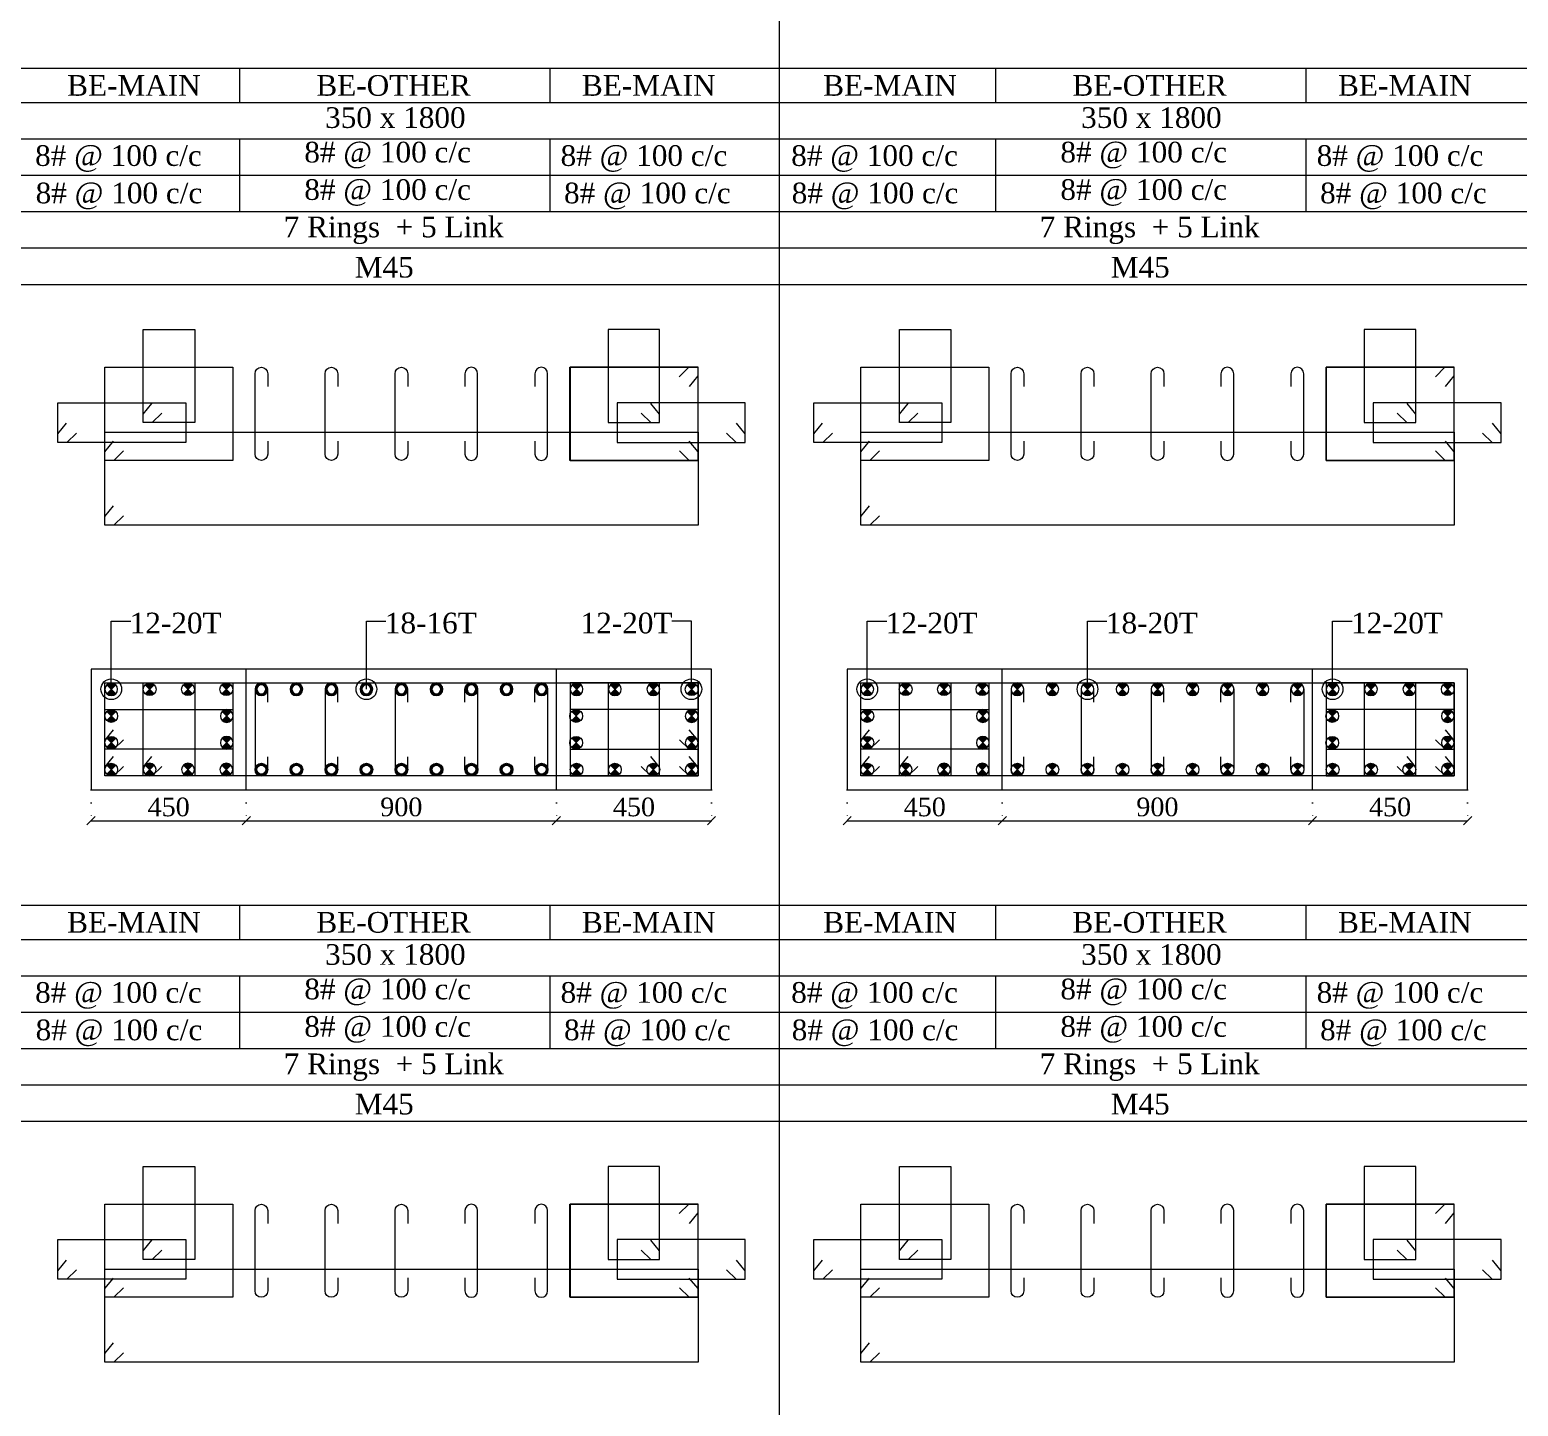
# Model space of a CAD drawing. Header units: millimetres. Extents: x 303 to 27724, y 300 to 68956.
# Drawn here: x 16775 to 21094, y 21996 to 25990 of the extents above; entities that cross this region are included whole.
import ezdxf

# ---------------------------------------------------------------- set-up
doc = ezdxf.new("R2010")
doc.units = ezdxf.units.MM
doc.linetypes.add('( Hidden )', pattern=[0.375, 0.25, -0.125])
doc.linetypes.add('DOT2', pattern=[0.125, 0, -0.125])
doc.layers.get('Defpoints').update_dxf_attribs({"lineweight": 0})
for name, color, linetype, lineweight in [('S-COL. STEEL DIA', 1, 'Continuous', 9), ('S-DIM FOOTING', 7, 'Continuous', 0), ('S-SECTION', 5, 'Continuous', 0), ('S-SECTION MARK', 7, 'Continuous', 0), ('S-SHEET', 7, 'Continuous', 0), ('S-STEEL', 1, 'Continuous', 9), ('S-STEEL-1', 1, 'Continuous', 0), ('S-STEEL-1 C.S.', 106, 'Continuous', 0), ('S-TEXT', 7, 'Continuous', 0)]:
    doc.layers.add(name, color=color, linetype=linetype, lineweight=lineweight)
doc.styles.add('AR', font='ARIALUNI.TTF', dxfattribs={"width": 0.8})
doc.styles.add('S-ROMANS', font='times.ttf')
doc.styles.add('TEXT', font='times.ttf')
doc.dimstyles.new('100', dxfattribs={"dimtxt": 180, "dimasz": 80, "dimexe": 0.18, "dimexo": 0.0625, "dimgap": 1, "dimtad": 1, "dimdec": 0, "dimzin": 0, "dimdsep": 46, "dimtxsty": 'AR', "dimblk": 'DOT', "dimcen": 0.09, "dimse1": 1, "dimse2": 1, "dimclrd": 50, "dimclrt": 256, "dimadec": 0, "dimazin": 0, "dimtfac": 1, "dimtdec": 0, "dimtix": 1, "dimtofl": 0, "dimtmove": 2, "dimatfit": 0, "dimfxl": 1, "dimtolj": 1, "dimtzin": 0, "dimlwd": -1, "dimarcsym": 0})
doc.dimstyles.new('SETU', dxfattribs={"dimtxt": 230, "dimasz": 0.2, "dimexe": 0.1, "dimexo": 0.1, "dimgap": 0.05, "dimtad": 1, "dimdec": 0, "dimzin": 0, "dimdsep": 46, "dimtxsty": 'TEXT', "dimblk": 'OBLIQUE', "dimcen": 0.09, "dimdle": 0.1, "dimclrd": 4, "dimclre": 256, "dimclrt": 256, "dimadec": 1, "dimazin": 0, "dimtfac": 1, "dimtdec": 0, "dimtix": 1, "dimtofl": 0, "dimtmove": 2, "dimatfit": 0, "dimfxl": 1, "dimtolj": 1, "dimtzin": 0, "dimlwd": -1, "dimlwe": -1, "dimarcsym": 1})

# ---------------------------------------------------------------- blocks, each defined once
blk = doc.blocks.new('*U18')
at = {"layer": 'S-COL. STEEL DIA'}
h = blk.add_hatch(color=256, dxfattribs=at)
h.dxf.hatch_style = 1
h.paths.add_polyline_path([(0, 0), (0, -18.5, 0.198912), (13, -13)])
h.paths.add_polyline_path([(0, 0), (-13, -13, 0.198912), (0, -18.5)])
h.paths.add_polyline_path([(0, 18.5, 0.198912), (-13, 13), (0, 0)])
h.paths.add_polyline_path([(13, 13, 0.198912), (0, 18.5), (0, 0)])
at = {"layer": 'S-COL. STEEL DIA', "lineweight": 5}
for p, q in [((-13, 13), (13, -13)), ((13, 13), (-13, -13))]:
    blk.add_line(p, q, dxfattribs=at)
blk.add_circle((0, 0), 18.5, dxfattribs=at)
blk = doc.blocks.new('_Oblique')
at = {"color": 0, "linetype": 'ByBlock', "lineweight": -2}
blk.add_line((-0.5, -0.5), (0.5, 0.5), dxfattribs=at)
blk = doc.blocks.new('*D1845')
at = {"layer": 'Defpoints', "color": 0}
for p in [(16953.2, 23784.9), (17403.2, 23784.9), (17403.2, 23695)]:
    blk.add_point(p, dxfattribs=at)
at = {"layer": 'S-DIM FOOTING', "linetype": 'DOT2', "ltscale": 300}
for p, q in [((16953.2, 23784.8), (16953.2, 23694.9)), ((17403.2, 23784.8), (17403.2, 23694.9))]:
    blk.add_line(p, q, dxfattribs=at)
at = {"layer": 'S-DIM FOOTING', "ltscale": 300}
blk.add_line((16953.1, 23695), (17403.3, 23695), dxfattribs=at)
at = {"layer": 'S-DIM FOOTING', "linetype": 'ByBlock', "xscale": 24, "yscale": 24, "zscale": 24, "rotation": 180}
blk.add_blockref('_Oblique', (16953.2, 23695), dxfattribs=at)
at = {"layer": 'S-DIM FOOTING', "linetype": 'ByBlock', "xscale": 24, "yscale": 24, "zscale": 24}
blk.add_blockref('_Oblique', (17403.2, 23695), dxfattribs=at)
at = {"layer": 'S-DIM FOOTING', "insert": (17178.2, 23734.5), "char_height": 54, "attachment_point": 5, "style": 'TEXT'}
blk.add_mtext('\\A1;450', dxfattribs=at)
blk = doc.blocks.new('*D1846')
at = {"layer": 'Defpoints', "color": 0}
for p in [(17403.2, 23784.9), (18303.2, 23784.9), (18303.2, 23695)]:
    blk.add_point(p, dxfattribs=at)
at = {"layer": 'S-DIM FOOTING', "linetype": 'DOT2', "ltscale": 300}
for p, q in [((17403.2, 23784.8), (17403.2, 23694.9)), ((18303.2, 23784.8), (18303.2, 23694.9))]:
    blk.add_line(p, q, dxfattribs=at)
at = {"layer": 'S-DIM FOOTING', "ltscale": 300}
blk.add_line((17403.1, 23695), (18303.3, 23695), dxfattribs=at)
at = {"layer": 'S-DIM FOOTING', "linetype": 'ByBlock', "xscale": 24, "yscale": 24, "zscale": 24, "rotation": 180}
blk.add_blockref('_Oblique', (17403.2, 23695), dxfattribs=at)
at = {"layer": 'S-DIM FOOTING', "linetype": 'ByBlock', "xscale": 24, "yscale": 24, "zscale": 24}
blk.add_blockref('_Oblique', (18303.2, 23695), dxfattribs=at)
at = {"layer": 'S-DIM FOOTING', "insert": (17853.2, 23734.6), "char_height": 54, "attachment_point": 5, "style": 'TEXT'}
blk.add_mtext('\\A1;900', dxfattribs=at)
blk = doc.blocks.new('*D1847')
at = {"layer": 'Defpoints', "color": 0}
for p in [(18303.2, 23784.9), (18753.2, 23784.9), (18753.2, 23695)]:
    blk.add_point(p, dxfattribs=at)
at = {"layer": 'S-DIM FOOTING', "linetype": 'DOT2', "ltscale": 300}
for p, q in [((18303.2, 23784.8), (18303.2, 23694.9)), ((18753.2, 23784.8), (18753.2, 23694.9))]:
    blk.add_line(p, q, dxfattribs=at)
at = {"layer": 'S-DIM FOOTING', "ltscale": 300}
blk.add_line((18303.1, 23695), (18753.3, 23695), dxfattribs=at)
at = {"layer": 'S-DIM FOOTING', "linetype": 'ByBlock', "xscale": 24, "yscale": 24, "zscale": 24, "rotation": 180}
blk.add_blockref('_Oblique', (18303.2, 23695), dxfattribs=at)
at = {"layer": 'S-DIM FOOTING', "linetype": 'ByBlock', "xscale": 24, "yscale": 24, "zscale": 24}
blk.add_blockref('_Oblique', (18753.2, 23695), dxfattribs=at)
at = {"layer": 'S-DIM FOOTING', "insert": (18528.2, 23734.5), "char_height": 54, "attachment_point": 5, "style": 'TEXT'}
blk.add_mtext('\\A1;450', dxfattribs=at)
blk = doc.blocks.new('*U4')
at = {"layer": 'S-COL. STEEL DIA'}
h = blk.add_hatch(color=256, dxfattribs=at)
h.dxf.hatch_style = 1
h.paths.add_polyline_path([(-18.5, 0, 1), (18.5, 0, 1)])
h.paths.add_polyline_path([(13, 0, -1), (-13, 0, -1)], flags=16)
at = {"layer": 'S-COL. STEEL DIA', "lineweight": 5}
for radius in [18.5, 13]:
    blk.add_circle((0, 0), radius, dxfattribs=at)
blk = doc.blocks.new('_Dot')
at = {"linetype": 'ByBlock', "lineweight": -2}
blk.add_line((-0.5, 0), (-1, 0), dxfattribs=at)
at = {"linetype": 'ByBlock', "const_width": 0.5}
blk.add_lwpolyline([(-0.25, 0, 1), (0.25, 0, 1)], format="xyb", close=True, dxfattribs=at)
blk = doc.blocks.new('*D1848')
at = {"layer": 'Defpoints', "color": 0}
for p in [(19146.8, 23784.9), (19596.8, 23784.9), (19596.8, 23695)]:
    blk.add_point(p, dxfattribs=at)
at = {"layer": 'S-DIM FOOTING', "linetype": 'DOT2', "ltscale": 300}
for p, q in [((19146.8, 23784.8), (19146.8, 23694.9)), ((19596.8, 23784.8), (19596.8, 23694.9))]:
    blk.add_line(p, q, dxfattribs=at)
at = {"layer": 'S-DIM FOOTING', "ltscale": 300}
blk.add_line((19146.7, 23695), (19596.9, 23695), dxfattribs=at)
at = {"layer": 'S-DIM FOOTING', "linetype": 'ByBlock', "xscale": 24, "yscale": 24, "zscale": 24, "rotation": 180}
blk.add_blockref('_Oblique', (19146.8, 23695), dxfattribs=at)
at = {"layer": 'S-DIM FOOTING', "linetype": 'ByBlock', "xscale": 24, "yscale": 24, "zscale": 24}
blk.add_blockref('_Oblique', (19596.8, 23695), dxfattribs=at)
at = {"layer": 'S-DIM FOOTING', "insert": (19371.8, 23734.5), "char_height": 54, "attachment_point": 5, "style": 'TEXT'}
blk.add_mtext('\\A1;450', dxfattribs=at)
blk = doc.blocks.new('*D1849')
at = {"layer": 'Defpoints', "color": 0}
for p in [(19596.8, 23784.9), (20496.8, 23784.9), (20496.8, 23695)]:
    blk.add_point(p, dxfattribs=at)
at = {"layer": 'S-DIM FOOTING', "linetype": 'DOT2', "ltscale": 300}
for p, q in [((19596.8, 23784.8), (19596.8, 23694.9)), ((20496.8, 23784.8), (20496.8, 23694.9))]:
    blk.add_line(p, q, dxfattribs=at)
at = {"layer": 'S-DIM FOOTING', "ltscale": 300}
blk.add_line((19596.7, 23695), (20496.9, 23695), dxfattribs=at)
at = {"layer": 'S-DIM FOOTING', "linetype": 'ByBlock', "xscale": 24, "yscale": 24, "zscale": 24, "rotation": 180}
blk.add_blockref('_Oblique', (19596.8, 23695), dxfattribs=at)
at = {"layer": 'S-DIM FOOTING', "linetype": 'ByBlock', "xscale": 24, "yscale": 24, "zscale": 24}
blk.add_blockref('_Oblique', (20496.8, 23695), dxfattribs=at)
at = {"layer": 'S-DIM FOOTING', "insert": (20046.8, 23734.6), "char_height": 54, "attachment_point": 5, "style": 'TEXT'}
blk.add_mtext('\\A1;900', dxfattribs=at)
blk = doc.blocks.new('*D1850')
at = {"layer": 'Defpoints', "color": 0}
for p in [(20496.8, 23784.9), (20946.8, 23784.9), (20946.8, 23695)]:
    blk.add_point(p, dxfattribs=at)
at = {"layer": 'S-DIM FOOTING', "linetype": 'DOT2', "ltscale": 300}
for p, q in [((20496.8, 23784.8), (20496.8, 23694.9)), ((20946.8, 23784.8), (20946.8, 23694.9))]:
    blk.add_line(p, q, dxfattribs=at)
at = {"layer": 'S-DIM FOOTING', "ltscale": 300}
blk.add_line((20496.7, 23695), (20946.9, 23695), dxfattribs=at)
at = {"layer": 'S-DIM FOOTING', "linetype": 'ByBlock', "xscale": 24, "yscale": 24, "zscale": 24, "rotation": 180}
blk.add_blockref('_Oblique', (20496.8, 23695), dxfattribs=at)
at = {"layer": 'S-DIM FOOTING', "linetype": 'ByBlock', "xscale": 24, "yscale": 24, "zscale": 24}
blk.add_blockref('_Oblique', (20946.8, 23695), dxfattribs=at)
at = {"layer": 'S-DIM FOOTING', "insert": (20721.8, 23734.5), "char_height": 54, "attachment_point": 5, "style": 'TEXT'}
blk.add_mtext('\\A1;450', dxfattribs=at)

msp = doc.modelspace()

# ---------------------------------------------------------------- linework, layer by layer
at = {"layer": 'S-SECTION'}
for points, elevation in [([(18753.2, 23784.9), (18753.2, 24134.9), (16953.2, 24134.9), (16953.2, 23784.9)], 0.2), ([(20946.8, 23784.9), (20946.8, 24134.9), (19146.8, 24134.9), (19146.8, 23784.9)], 4)]:
    msp.add_lwpolyline(points, close=True, dxfattribs=dict(at, elevation=elevation))
at = {"layer": 'S-SHEET'}
for p, q in [((18949.8, 68956, 2.2), (18949.8, 299.8, 2.7)), ((303, 25878.1, 7.5), (27724.1, 25878.1, 7.5)), ((17383.7, 25878, 2.4), (17383.7, 25778.4, 2.4)), ((18283.7, 25878, 2.4), (18283.7, 25778.4, 2.4)), ((19577.2, 25878, -0.7), (19577.2, 25778.4, -0.7)), ((20477.2, 25878, -0.7), (20477.2, 25778.4, -0.7)), ((303, 25778.6, -0.6), (27724.1, 25778.6, -0.6)), ((303, 25673.4, -0.6), (27724.1, 25673.4, -0.6)), ((303, 25673.4, -0.6), (27724.1, 25673.4, -0.6)), ((17383.7, 25673.2, 2.4), (17383.7, 25461.9, 2.4)), ((18283.7, 25673.2, 2.4), (18283.7, 25461.9, 2.4)), ((19577.2, 25673.2, -0.7), (19577.2, 25461.9, -0.7)), ((20477.2, 25673.2, -0.7), (20477.2, 25461.9, -0.7)), ((303, 25567.6, -0.6), (27724.1, 25567.6, -0.6)), ((303, 25462.1, -0.6), (27724.1, 25462.1, -0.6)), ((303, 25356.6, -0.6), (27724.1, 25356.6, -0.6)), ((303, 23450.1, 7.5), (27724.1, 23450.1, 7.5)), ((17383.7, 23449.9, -0.6), (17383.7, 23350.4, -0.6)), ((18283.7, 23449.9, -0.6), (18283.7, 23350.4, -0.6)), ((19577.2, 23449.9, -0.6), (19577.2, 23350.4, -0.6)), ((20477.2, 23449.9, -0.6), (20477.2, 23350.4, -0.6)), ((303, 23350.6, -0.5), (27724.1, 23350.6, -0.5)), ((303, 23245.3, -0.5), (27724.1, 23245.3, -0.5)), ((303, 23245.3, -0.5), (27724.1, 23245.3, -0.5)), ((17383.7, 23245.2, -0.6), (17383.7, 23033.8, -0.6)), ((18283.7, 23245.2, -0.6), (18283.7, 23033.8, -0.6)), ((19577.2, 23245.2, -0.6), (19577.2, 23033.8, -0.6)), ((20477.2, 23245.2, -0.6), (20477.2, 23033.8, -0.6)), ((303, 23139.5, -0.5), (27724.1, 23139.5, -0.5)), ((303, 23034, -0.5), (27724.1, 23034, -0.5)), ((303, 22928.5, -0.5), (27724.1, 22928.5, -0.5))]:
    msp.add_line(p, q, dxfattribs=at)
at = {"layer": 'S-SHEET', "color": 0}
for p, q in [((303, 25251.1, -0.6), (27724.1, 25251.1, -0.6)), ((303, 22823, -0.5), (27724.1, 22823, -0.5))]:
    msp.add_line(p, q, dxfattribs=at)
at = {"layer": 'S-STEEL', "color": 3}
for points, elevation in [([(17465.6, 24796.5), (17465.6, 24758.8, -1), (17428.7, 24758.8), (17428.7, 24991.9, -1), (17465.6, 24991.9), (17465.6, 24954.6)], 0.2), ([(17668.8, 24796.5), (17668.8, 24758.8, -1), (17631.9, 24758.8), (17631.9, 24991.9, -1), (17668.8, 24991.9), (17668.8, 24954.6)], 0.2), ([(17872.1, 24796.5), (17872.1, 24758.8, -1), (17835.2, 24758.8), (17835.2, 24991.9, -1), (17872.1, 24991.9), (17872.1, 24954.6)], 0.2), ([(18037.6, 24796.5), (18037.6, 24758.8, 1), (18074.5, 24758.8), (18074.5, 24991.9, 1), (18037.6, 24991.9), (18037.6, 24954.6)], 0.2), ([(18240.8, 24796.5), (18240.8, 24758.8, 1), (18277.7, 24758.8), (18277.7, 24991.9, 1), (18240.8, 24991.9), (18240.8, 24954.6)], 0.2), ([(19659.2, 24796.5), (19659.2, 24758.8, -1), (19622.3, 24758.8), (19622.3, 24991.9, -1), (19659.2, 24991.9), (19659.2, 24954.6)], 4), ([(19862.4, 24796.5), (19862.4, 24758.8, -1), (19825.5, 24758.8), (19825.5, 24991.9, -1), (19862.4, 24991.9), (19862.4, 24954.6)], 4), ([(20065.6, 24796.5), (20065.6, 24758.8, -1), (20028.7, 24758.8), (20028.7, 24991.9, -1), (20065.6, 24991.9), (20065.6, 24954.6)], 4), ([(20231.2, 24796.5), (20231.2, 24758.8, 1), (20268.1, 24758.8), (20268.1, 24991.9, 1), (20231.2, 24991.9), (20231.2, 24954.6)], 4), ([(20434.4, 24796.5), (20434.4, 24758.8, 1), (20471.3, 24758.8), (20471.3, 24991.9, 1), (20434.4, 24991.9), (20434.4, 24954.6)], 4), ([(17465.6, 24038.7), (17465.6, 24076.4, 1), (17428.7, 24076.4), (17428.7, 23843.3, 1), (17465.6, 23843.3), (17465.6, 23880.6)], 0.2), ([(17668.8, 24038.7), (17668.8, 24076.4, 1), (17631.9, 24076.4), (17631.9, 23843.3, 1), (17668.8, 23843.3), (17668.8, 23880.6)], 0.2), ([(17872.1, 24038.7), (17872.1, 24076.4, 1), (17835.2, 24076.4), (17835.2, 23843.3, 1), (17872.1, 23843.3), (17872.1, 23880.6)], 0.2), ([(18037.6, 24038.7), (18037.6, 24076.4, -1), (18074.5, 24076.4), (18074.5, 23843.3, -1), (18037.6, 23843.3), (18037.6, 23880.6)], 0.2), ([(18240.8, 24038.7), (18240.8, 24076.4, -1), (18277.7, 24076.4), (18277.7, 23843.3, -1), (18240.8, 23843.3), (18240.8, 23880.6)], 0.2), ([(19659.2, 24038.7), (19659.2, 24076.4, 1), (19622.3, 24076.4), (19622.3, 23843.3, 1), (19659.2, 23843.3), (19659.2, 23880.6)], 4), ([(19862.4, 24038.7), (19862.4, 24076.4, 1), (19825.5, 24076.4), (19825.5, 23843.3, 1), (19862.4, 23843.3), (19862.4, 23880.6)], 4), ([(20065.6, 24038.7), (20065.6, 24076.4, 1), (20028.7, 24076.4), (20028.7, 23843.3, 1), (20065.6, 23843.3), (20065.6, 23880.6)], 4), ([(20231.2, 24038.7), (20231.2, 24076.4, -1), (20268.1, 24076.4), (20268.1, 23843.3, -1), (20231.2, 23843.3), (20231.2, 23880.6)], 4), ([(20434.4, 24038.7), (20434.4, 24076.4, -1), (20471.3, 24076.4), (20471.3, 23843.3, -1), (20434.4, 23843.3), (20434.4, 23880.6)], 4), ([(17465.6, 22368.4), (17465.6, 22330.7, -1), (17428.7, 22330.7), (17428.7, 22563.8, -1), (17465.6, 22563.8), (17465.6, 22526.6)], 0.1), ([(17668.8, 22368.4), (17668.8, 22330.7, -1), (17631.9, 22330.7), (17631.9, 22563.8, -1), (17668.8, 22563.8), (17668.8, 22526.6)], 0.1), ([(17872.1, 22368.4), (17872.1, 22330.7, -1), (17835.2, 22330.7), (17835.2, 22563.8, -1), (17872.1, 22563.8), (17872.1, 22526.6)], 0.1), ([(18037.6, 22368.4), (18037.6, 22330.7, 1), (18074.5, 22330.7), (18074.5, 22563.8, 1), (18037.6, 22563.8), (18037.6, 22526.6)], 0.1), ([(18240.8, 22368.4), (18240.8, 22330.7, 1), (18277.7, 22330.7), (18277.7, 22563.8, 1), (18240.8, 22563.8), (18240.8, 22526.6)], 0.1), ([(19659.2, 22368.4), (19659.2, 22330.7, -1), (19622.3, 22330.7), (19622.3, 22563.8, -1), (19659.2, 22563.8), (19659.2, 22526.6)], 3.9), ([(19862.4, 22368.4), (19862.4, 22330.7, -1), (19825.5, 22330.7), (19825.5, 22563.8, -1), (19862.4, 22563.8), (19862.4, 22526.6)], 3.9), ([(20065.6, 22368.4), (20065.6, 22330.7, -1), (20028.7, 22330.7), (20028.7, 22563.8, -1), (20065.6, 22563.8), (20065.6, 22526.6)], 3.9), ([(20231.2, 22368.4), (20231.2, 22330.7, 1), (20268.1, 22330.7), (20268.1, 22563.8, 1), (20231.2, 22563.8), (20231.2, 22526.6)], 3.9), ([(20434.4, 22368.4), (20434.4, 22330.7, 1), (20471.3, 22330.7), (20471.3, 22563.8, 1), (20434.4, 22563.8), (20434.4, 22526.6)], 3.9)]:
    msp.add_lwpolyline(points, format="xyb", dxfattribs=dict(at, elevation=elevation))
at = {"layer": 'S-STEEL', "color": 1}
for points, elevation in [([(18659.7, 24983.1), (18687.2, 25010.4), (18713.2, 25010.4), (18713.2, 24740.4), (18342.4, 24740.4), (18342.4, 25010.4), (18713.2, 25010.4), (18713.2, 24985.4), (18688, 24954.5)], 0.2), ([(20853.2, 24983.1), (20880.8, 25010.4), (20906.8, 25010.4), (20906.8, 24740.4), (20536, 24740.4), (20536, 25010.4), (20906.8, 25010.4), (20906.8, 24985.4), (20881.6, 24954.5)], 4), ([(17046.8, 24579.6), (17019.2, 24552.3), (16993.2, 24552.3), (16993.2, 24822.3), (18714, 24822.3), (18714, 24552.3), (16993.2, 24552.3), (16993.2, 24577.3), (17018.4, 24608.2)], 0.2), ([(19240.3, 24579.6), (19212.8, 24552.3), (19186.8, 24552.3), (19186.8, 24822.3), (20907.6, 24822.3), (20907.6, 24552.3), (19186.8, 24552.3), (19186.8, 24577.3), (19212, 24608.2)], 4), ([(17046.8, 23852.2), (17019.2, 23824.9), (16993.2, 23824.9), (16993.2, 24094.9), (18714, 24094.9), (18714, 23824.9), (16993.2, 23824.9), (16993.2, 23849.9), (17018.4, 23880.8)], 0.2), ([(19240.3, 23852.2), (19212.8, 23824.9), (19186.8, 23824.9), (19186.8, 24094.9), (20907.6, 24094.9), (20907.6, 23824.9), (19186.8, 23824.9), (19186.8, 23849.9), (19212, 23880.8)], 4), ([(18659.7, 22555), (18687.2, 22582.3), (18713.2, 22582.3), (18713.2, 22312.3), (18342.4, 22312.3), (18342.4, 22582.3), (18713.2, 22582.3), (18713.2, 22557.3), (18688, 22526.4)], 0.1), ([(20853.2, 22555), (20880.8, 22582.3), (20906.8, 22582.3), (20906.8, 22312.3), (20536, 22312.3), (20536, 22582.3), (20906.8, 22582.3), (20906.8, 22557.3), (20881.6, 22526.4)], 3.9), ([(17046.8, 22151.6), (17019.2, 22124.2), (16993.2, 22124.2), (16993.2, 22394.2), (18714, 22394.2), (18714, 22124.2), (16993.2, 22124.2), (16993.2, 22149.3), (17018.4, 22180.1)], 0.1), ([(19240.3, 22151.6), (19212.8, 22124.2), (19186.8, 22124.2), (19186.8, 22394.2), (20907.6, 22394.2), (20907.6, 22124.2), (19186.8, 22124.2), (19186.8, 22149.3), (19212, 22180.1)], 3.9)]:
    msp.add_lwpolyline(points, dxfattribs=dict(at, elevation=elevation))
at = {"layer": 'S-STEEL-1', "color": 41}
for points, elevation in [([(17158.1, 24877.1), (17130.5, 24849.8), (17104.5, 24849.8), (17104.5, 25119.8), (17253.9, 25119.8), (17253.9, 24849.8), (17104.5, 24849.8), (17104.5, 24874.8), (17129.7, 24905.7)], 0.2), ([(18549.2, 24877.1), (18576.7, 24849.8), (18602.7, 24849.8), (18602.7, 25119.8), (18453.3, 25119.8), (18453.3, 24849.8), (18602.7, 24849.8), (18602.7, 24874.8), (18577.5, 24905.7)], 0.2), ([(19351.6, 24877.1), (19324.1, 24849.8), (19298.1, 24849.8), (19298.1, 25119.8), (19447.5, 25119.8), (19447.5, 24849.8), (19298.1, 24849.8), (19298.1, 24874.8), (19323.3, 24905.7)], 4), ([(20742.7, 24877.1), (20770.3, 24849.8), (20796.3, 24849.8), (20796.3, 25119.8), (20646.9, 25119.8), (20646.9, 24849.8), (20796.3, 24849.8), (20796.3, 24874.8), (20771.1, 24905.7)], 4), ([(16910.4, 24819.8), (16882.8, 24792.5), (16856.8, 24792.5), (16856.8, 24907.5), (17227.6, 24907.5), (17227.6, 24792.5), (16856.8, 24792.5), (16856.8, 24817.5), (16882, 24848.4)], 0.2), ([(18796.9, 24819.8), (18824.4, 24792.5), (18850.4, 24792.5), (18850.4, 24907.5), (18479.6, 24907.5), (18479.6, 24792.5), (18850.4, 24792.5), (18850.4, 24817.5), (18825.2, 24848.4)], 0.2), ([(19103.9, 24819.8), (19076.4, 24792.5), (19050.4, 24792.5), (19050.4, 24907.5), (19421.2, 24907.5), (19421.2, 24792.5), (19050.4, 24792.5), (19050.4, 24817.5), (19075.6, 24848.4)], 4), ([(20990.4, 24819.8), (21018, 24792.5), (21044, 24792.5), (21044, 24907.5), (20673.2, 24907.5), (20673.2, 24792.5), (21044, 24792.5), (21044, 24817.5), (21018.8, 24848.4)], 4), ([(17158.1, 23852.2), (17130.5, 23824.9), (17104.5, 23824.9), (17104.5, 24094.9), (17253.9, 24094.9), (17253.9, 23824.9), (17104.5, 23824.9), (17104.5, 23849.9), (17129.7, 23880.8)], 0.2), ([(18549.2, 23852.2), (18576.7, 23824.9), (18602.7, 23824.9), (18602.7, 24094.9), (18453.3, 24094.9), (18453.3, 23824.9), (18602.7, 23824.9), (18602.7, 23849.9), (18577.5, 23880.8)], 0.2), ([(19351.6, 23852.2), (19324.1, 23824.9), (19298.1, 23824.9), (19298.1, 24094.9), (19447.5, 24094.9), (19447.5, 23824.9), (19298.1, 23824.9), (19298.1, 23849.9), (19323.3, 23880.8)], 4), ([(20742.7, 23852.2), (20770.3, 23824.9), (20796.3, 23824.9), (20796.3, 24094.9), (20646.9, 24094.9), (20646.9, 23824.9), (20796.3, 23824.9), (20796.3, 23849.9), (20771.1, 23880.8)], 4), ([(17046.8, 23929.9), (17019.2, 23902.6), (16993.2, 23902.6), (16993.2, 24017.6), (17364, 24017.6), (17364, 23902.6), (16993.2, 23902.6), (16993.2, 23927.6), (17018.4, 23958.5)], 0.2), ([(18660.5, 23929.9), (18688, 23902.6), (18714, 23902.6), (18714, 24017.6), (18343.2, 24017.6), (18343.2, 23902.6), (18714, 23902.6), (18714, 23927.6), (18688.8, 23958.5)], 0.2), ([(19240.3, 23929.9), (19212.8, 23902.6), (19186.8, 23902.6), (19186.8, 24017.6), (19557.6, 24017.6), (19557.6, 23902.6), (19186.8, 23902.6), (19186.8, 23927.6), (19212, 23958.5)], 4), ([(20854, 23929.9), (20881.6, 23902.6), (20907.6, 23902.6), (20907.6, 24017.6), (20536.8, 24017.6), (20536.8, 23902.6), (20907.6, 23902.6), (20907.6, 23927.6), (20882.4, 23958.5)], 4), ([(17158.1, 22449), (17130.5, 22421.7), (17104.5, 22421.7), (17104.5, 22691.7), (17253.9, 22691.7), (17253.9, 22421.7), (17104.5, 22421.7), (17104.5, 22446.7), (17129.7, 22477.6)], 0.1), ([(18549.2, 22449), (18576.7, 22421.7), (18602.7, 22421.7), (18602.7, 22691.7), (18453.3, 22691.7), (18453.3, 22421.7), (18602.7, 22421.7), (18602.7, 22446.7), (18577.5, 22477.6)], 0.1), ([(19351.6, 22449), (19324.1, 22421.7), (19298.1, 22421.7), (19298.1, 22691.7), (19447.5, 22691.7), (19447.5, 22421.7), (19298.1, 22421.7), (19298.1, 22446.7), (19323.3, 22477.6)], 3.9), ([(20742.7, 22449), (20770.3, 22421.7), (20796.3, 22421.7), (20796.3, 22691.7), (20646.9, 22691.7), (20646.9, 22421.7), (20796.3, 22421.7), (20796.3, 22446.7), (20771.1, 22477.6)], 3.9), ([(16910.4, 22391.7), (16882.8, 22364.4), (16856.8, 22364.4), (16856.8, 22479.5), (17227.6, 22479.5), (17227.6, 22364.4), (16856.8, 22364.4), (16856.8, 22389.4), (16882, 22420.3)], 0.1), ([(18796.9, 22391.7), (18824.4, 22364.4), (18850.4, 22364.4), (18850.4, 22479.5), (18479.6, 22479.5), (18479.6, 22364.4), (18850.4, 22364.4), (18850.4, 22389.4), (18825.2, 22420.3)], 0.1), ([(19103.9, 22391.7), (19076.4, 22364.4), (19050.4, 22364.4), (19050.4, 22479.5), (19421.2, 22479.5), (19421.2, 22364.4), (19050.4, 22364.4), (19050.4, 22389.4), (19075.6, 22420.3)], 3.9), ([(20990.4, 22391.7), (21018, 22364.4), (21044, 22364.4), (21044, 22479.5), (20673.2, 22479.5), (20673.2, 22364.4), (21044, 22364.4), (21044, 22389.4), (21018.8, 22420.3)], 3.9)]:
    msp.add_lwpolyline(points, dxfattribs=dict(at, elevation=elevation))
at = {"layer": 'S-STEEL-1', "color": 6}
for points, elevation in [([(17046.8, 24767.7), (17019.2, 24740.4), (16993.2, 24740.4), (16993.2, 25010.4), (17364, 25010.4), (17364, 24740.4), (16993.2, 24740.4), (16993.2, 24765.4), (17018.4, 24796.3)], 0.2), ([(18660.5, 24767.7), (18688, 24740.4), (18714, 24740.4), (18714, 25010.4), (18343.2, 25010.4), (18343.2, 24740.4), (18714, 24740.4), (18714, 24765.4), (18688.8, 24796.3)], 0.2), ([(19240.3, 24767.7), (19212.8, 24740.4), (19186.8, 24740.4), (19186.8, 25010.4), (19557.6, 25010.4), (19557.6, 24740.4), (19186.8, 24740.4), (19186.8, 24765.4), (19212, 24796.3)], 4), ([(20854, 24767.7), (20881.6, 24740.4), (20907.6, 24740.4), (20907.6, 25010.4), (20536.8, 25010.4), (20536.8, 24740.4), (20907.6, 24740.4), (20907.6, 24765.4), (20882.4, 24796.3)], 4), ([(17046.8, 23852.2), (17019.2, 23824.9), (16993.2, 23824.9), (16993.2, 24094.9), (17364, 24094.9), (17364, 23824.9), (16993.2, 23824.9), (16993.2, 23849.9), (17018.4, 23880.8)], 0.2), ([(18660.5, 23852.2), (18688, 23824.9), (18714, 23824.9), (18714, 24094.9), (18343.2, 24094.9), (18343.2, 23824.9), (18714, 23824.9), (18714, 23849.9), (18688.8, 23880.8)], 0.2), ([(19240.3, 23852.2), (19212.8, 23824.9), (19186.8, 23824.9), (19186.8, 24094.9), (19557.6, 24094.9), (19557.6, 23824.9), (19186.8, 23824.9), (19186.8, 23849.9), (19212, 23880.8)], 4), ([(20854, 23852.2), (20881.6, 23824.9), (20907.6, 23824.9), (20907.6, 24094.9), (20536.8, 24094.9), (20536.8, 23824.9), (20907.6, 23824.9), (20907.6, 23849.9), (20882.4, 23880.8)], 4), ([(17046.8, 22339.6), (17019.2, 22312.3), (16993.2, 22312.3), (16993.2, 22582.3), (17364, 22582.3), (17364, 22312.3), (16993.2, 22312.3), (16993.2, 22337.3), (17018.4, 22368.2)], 0.1), ([(18660.5, 22339.6), (18688, 22312.3), (18714, 22312.3), (18714, 22582.3), (18343.2, 22582.3), (18343.2, 22312.3), (18714, 22312.3), (18714, 22337.3), (18688.8, 22368.2)], 0.1), ([(19240.3, 22339.6), (19212.8, 22312.3), (19186.8, 22312.3), (19186.8, 22582.3), (19557.6, 22582.3), (19557.6, 22312.3), (19186.8, 22312.3), (19186.8, 22337.3), (19212, 22368.2)], 3.9), ([(20854, 22339.6), (20881.6, 22312.3), (20907.6, 22312.3), (20907.6, 22582.3), (20536.8, 22582.3), (20536.8, 22312.3), (20907.6, 22312.3), (20907.6, 22337.3), (20882.4, 22368.2)], 3.9)]:
    msp.add_lwpolyline(points, dxfattribs=dict(at, elevation=elevation))
at = {"layer": 'S-STEEL-1 C.S.', "color": 8, "linetype": '( Hidden )'}
for p, q in [((17403.2, 23784.9, 0.2), (17403.2, 24134.9, 0.2)), ((18303.2, 23784.9, 0.2), (18303.2, 24134.9, 0.2)), ((19596.8, 23784.9, 4), (19596.8, 24134.9, 4)), ((20496.8, 23784.9, 4), (20496.8, 24134.9, 4))]:
    msp.add_line(p, q, dxfattribs=at)

# ---------------------------------------------------------------- block references
at = {"layer": 'S-COL. STEEL DIA', "xscale": -1, "rotation": 180}
for name, p in [('*U18', (17011.7, 24076.4, 0.2)), ('*U4', (17447.2, 24076.4, 0.2)), ('*U4', (17548.8, 24076.4, 0.2)), ('*U4', (17650.4, 24076.4, 0.2)), ('*U4', (17752, 24076.4, 0.2)), ('*U4', (17853.6, 24076.4, 0.2)), ('*U4', (17955.2, 24076.4, 0.2)), ('*U4', (18056.8, 24076.4, 0.2)), ('*U4', (18158.4, 24076.4, 0.2)), ('*U4', (18260.1, 24076.4, 0.2)), ('*U18', (18361.7, 24076.4, 0.2)), ('*U18', (18473, 24076.4, 0.2)), ('*U18', (18584.3, 24076.4, 0.2)), ('*U18', (19205.2, 24076.4, 4)), ('*U18', (19640.7, 24076.4, 4)), ('*U18', (19742.3, 24076.4, 4)), ('*U18', (19844, 24076.4, 4)), ('*U18', (19945.6, 24076.4, 4)), ('*U18', (20047.2, 24076.4, 4)), ('*U18', (20148.8, 24076.4, 4)), ('*U18', (20250.4, 24076.4, 4)), ('*U18', (20352, 24076.4, 4)), ('*U18', (20453.6, 24076.4, 4)), ('*U18', (20555.2, 24076.4, 4)), ('*U18', (20666.5, 24076.4, 4)), ('*U18', (20777.8, 24076.4, 4))]:
    msp.add_blockref(name, p, dxfattribs=at)
at = {"layer": 'S-COL. STEEL DIA', "rotation": 180}
for p in [(17123, 24076.4, 0.2), (17234.3, 24076.4, 0.2), (17345.6, 24076.4, 0.2), (18695.6, 24076.4, 0.2), (19316.5, 24076.4, 4), (19427.8, 24076.4, 4), (19539.1, 24076.4, 4), (20889.1, 24076.4, 4)]:
    msp.add_blockref('*U18', p, dxfattribs=at)
at = {"layer": 'S-COL. STEEL DIA'}
for name, p in [('*U18', (17011.7, 23998.7, 0.2)), ('*U18', (18360.5, 23998.7, 0.2)), ('*U18', (19205.2, 23998.7, 4)), ('*U18', (20554, 23998.7, 4)), ('*U18', (17011.7, 23921, 0.2)), ('*U18', (18360.5, 23921, 0.2)), ('*U18', (19205.2, 23921, 4)), ('*U18', (20554, 23921, 4)), ('*U18', (17011.7, 23843.3, 0.2)), ('*U4', (17447.2, 23843.3, 0.2)), ('*U4', (17548.8, 23843.3, 0.2)), ('*U4', (17650.4, 23843.3, 0.2)), ('*U4', (17752, 23843.3, 0.2)), ('*U4', (17853.6, 23843.3, 0.2)), ('*U4', (17955.2, 23843.3, 0.2)), ('*U4', (18056.8, 23843.3, 0.2)), ('*U4', (18158.4, 23843.3, 0.2)), ('*U4', (18260.1, 23843.3, 0.2)), ('*U18', (18361.7, 23843.3, 0.2)), ('*U18', (18473, 23843.3, 0.2)), ('*U18', (18584.3, 23843.3, 0.2)), ('*U18', (19205.2, 23843.3, 4)), ('*U18', (19640.7, 23843.3, 4)), ('*U18', (19742.3, 23843.3, 4)), ('*U18', (19844, 23843.3, 4)), ('*U18', (19945.6, 23843.3, 4)), ('*U18', (20047.2, 23843.3, 4)), ('*U18', (20148.8, 23843.3, 4)), ('*U18', (20250.4, 23843.3, 4)), ('*U18', (20352, 23843.3, 4)), ('*U18', (20453.6, 23843.3, 4)), ('*U18', (20555.2, 23843.3, 4)), ('*U18', (20666.5, 23843.3, 4)), ('*U18', (20777.8, 23843.3, 4))]:
    msp.add_blockref(name, p, dxfattribs=at)
at = {"layer": 'S-COL. STEEL DIA', "xscale": -1}
for p in [(17346.8, 23998.7, 0.2), (18695.6, 23998.7, 0.2), (19540.3, 23998.7, 4), (20889.1, 23998.7, 4), (17346.8, 23921, 0.2), (18695.6, 23921, 0.2), (19540.3, 23921, 4), (20889.1, 23921, 4), (17123, 23843.3, 0.2), (17234.3, 23843.3, 0.2), (17345.6, 23843.3, 0.2), (18695.6, 23843.3, 0.2), (19316.5, 23843.3, 4), (19427.8, 23843.3, 4), (19539.1, 23843.3, 4), (20889.1, 23843.3, 4)]:
    msp.add_blockref('*U18', p, dxfattribs=at)

# ---------------------------------------------------------------- texts
at = {"layer": 'S-TEXT', "style": 'S-ROMANS'}
for s, p in [('BE-MAIN ', (16883.7, 25798.2, 2.4)), ('BE-OTHER', (17606.7, 25798.2, 2.4)), ('BE-MAIN ', (18377.2, 25798.2, 2.4)), ('BE-MAIN ', (19077.3, 25798.2, -0.7)), ('BE-OTHER', (19800.3, 25798.2, -0.7)), ('BE-MAIN ', (20570.8, 25798.2, -0.7)), ('350 x 1800', (17632, 25705, 2.4)), ('350 x 1800', (19825.5, 25705, -0.7)), ('8# @ 100 c/c', (16790.7, 25594.7, 2.4)), ('8# @ 100 c/c', (17571.7, 25604.7, 2.4)), ('8# @ 100 c/c', (18315.2, 25594.7, 2.4)), ('8# @ 100 c/c', (18984.3, 25594.7, -0.7)), ('8# @ 100 c/c', (19765.3, 25604.7, -0.7)), ('8# @ 100 c/c', (20508.8, 25594.7, -0.7)), ('8# @ 100 c/c', (16792.2, 25486.1, 2.4)), ('8# @ 100 c/c', (17571.7, 25496.1, 2.4)), ('8# @ 100 c/c', (18325.2, 25486.1, 2.4)), ('8# @ 100 c/c', (18985.8, 25486.1, -0.7)), ('8# @ 100 c/c', (19765.3, 25496.1, -0.7)), ('8# @ 100 c/c', (20518.8, 25486.1, -0.7)), ('7 Rings  + 5 Link', (17512, 25387.6, 2.4)), ('7 Rings  + 5 Link', (19705.5, 25387.6, -0.7)), ('M45', (17717.9, 25270.9, 2.4)), ('M45', (19911.4, 25270.9, -0.7)), ('BE-MAIN ', (16883.7, 23370.1, -0.6)), ('BE-OTHER', (17606.7, 23370.1, -0.6)), ('BE-MAIN ', (18377.2, 23370.1, -0.6)), ('BE-MAIN ', (19077.3, 23370.1, -0.6)), ('BE-OTHER', (19800.3, 23370.1, -0.6)), ('BE-MAIN ', (20570.8, 23370.1, -0.6)), ('350 x 1800', (17632, 23276.9, -0.6)), ('350 x 1800', (19825.5, 23276.9, -0.6)), ('8# @ 100 c/c', (17571.7, 23176.6, -0.6)), ('8# @ 100 c/c', (19765.3, 23176.6, -0.6)), ('8# @ 100 c/c', (16790.7, 23166.6, -0.6)), ('8# @ 100 c/c', (18315.2, 23166.6, -0.6)), ('8# @ 100 c/c', (18984.3, 23166.6, -0.6)), ('8# @ 100 c/c', (20508.8, 23166.6, -0.6)), ('8# @ 100 c/c', (16792.2, 23058, -0.6)), ('8# @ 100 c/c', (17571.7, 23068, -0.6)), ('8# @ 100 c/c', (18325.2, 23058, -0.6)), ('8# @ 100 c/c', (18985.8, 23058, -0.6)), ('8# @ 100 c/c', (19765.3, 23068, -0.6)), ('8# @ 100 c/c', (20518.8, 23058, -0.6)), ('7 Rings  + 5 Link', (17512, 22959.6, -0.6)), ('7 Rings  + 5 Link', (19705.5, 22959.6, -0.6)), ('M45', (17717.9, 22842.8, -0.6)), ('M45', (19911.4, 22842.8, -0.6))]:
    msp.add_text(s, height=60, dxfattribs=at).set_placement(p)
at = {"layer": 'S-TEXT', "color": 7, "style": 'TEXT'}
for s, p in [('12-20T', (17065.1, 24238.5, 0.2)), ('18-16T', (17805.4, 24238.5, 0.2)), ('12-20T', (18373.2, 24238.5, 0.2)), ('12-20T', (19258.6, 24238.5, 4)), ('18-20T', (19897.3, 24238.5, 4)), ('12-20T', (20608.6, 24238.5, 4))]:
    msp.add_text(s, height=60, dxfattribs=at).set_placement(p)

# ---------------------------------------------------------------- dimensions: what is measured, and where the dimension line sits
at = {"layer": 'S-DIM FOOTING', "ltscale": 300}
for base, p1, p2, picture, middle in [((17403.2, 23695, -0.1), (16953.2, 23784.9, 0.2), (17403.2, 23784.9, 0.2), '*D1845', (17178.2, 23734.5, -0.1)), ((18303.2, 23695, -0.1), (17403.2, 23784.9, 0.2), (18303.2, 23784.9, 0.2), '*D1846', (17853.2, 23734.6, -0.1)), ((18753.2, 23695, -0.1), (18303.2, 23784.9, 0.2), (18753.2, 23784.9, 0.2), '*D1847', (18528.2, 23734.5, -0.1)), ((19596.8, 23695, 3.7), (19146.8, 23784.9, 4), (19596.8, 23784.9, 4), '*D1848', (19371.8, 23734.5, 3.7)), ((20496.8, 23695, 3.7), (19596.8, 23784.9, 4), (20496.8, 23784.9, 4), '*D1849', (20046.8, 23734.6, 3.7)), ((20946.8, 23695, 3.7), (20496.8, 23784.9, 4), (20946.8, 23784.9, 4), '*D1850', (20721.8, 23734.5, 3.7))]:
    dim = msp.add_linear_dim(base=base, p1=p1, p2=p2, angle=180, dimstyle='SETU', override={"dimscale": 1.2, "dimtxt": 45, "dimasz": 20, "dimgap": 10, "dimblk1": 'Oblique', "dimblk2": 'Oblique', "dimsah": 1, "dimclrd": 256, "dimarcsym": 1}, dxfattribs=at)
    dim.commit()
    dim.dimension.update_dxf_attribs({"geometry": picture, "text_midpoint": middle})

# ---------------------------------------------------------------- leaders
at = {"layer": 'S-SECTION MARK'}
for points in [[(17011.7, 24076.4, 0.2), (17011.7, 24274.3, 0.2), (17068.1, 24274.3, 0.2)], [(17752, 24076.4, 0.2), (17752, 24274.3, 0.2), (17808.4, 24274.3, 0.2)], [(18694.8, 24076.4, 0.2), (18694.8, 24274.3, 0.2), (18638.3, 24274.3, 0.2)], [(19205.2, 24076.4, 4), (19205.2, 24274.3, 4), (19261.7, 24274.3, 4)], [(19844, 24076.4, 4), (19844, 24274.3, 4), (19900.4, 24274.3, 4)], [(20555.2, 24076.4, 4), (20555.2, 24274.3, 4), (20611.7, 24274.3, 4)]]:
    msp.add_leader(points, dimstyle='100', override={"dimasz": 60, "dimtad": 0, "dimclrd": 256, "dimldrblk": 'DotBlank', "dimfxl": 50, "dimfxlon": 1, "dimarcsym": 1}, dxfattribs=at)

doc.saveas('drawing.dxf')
